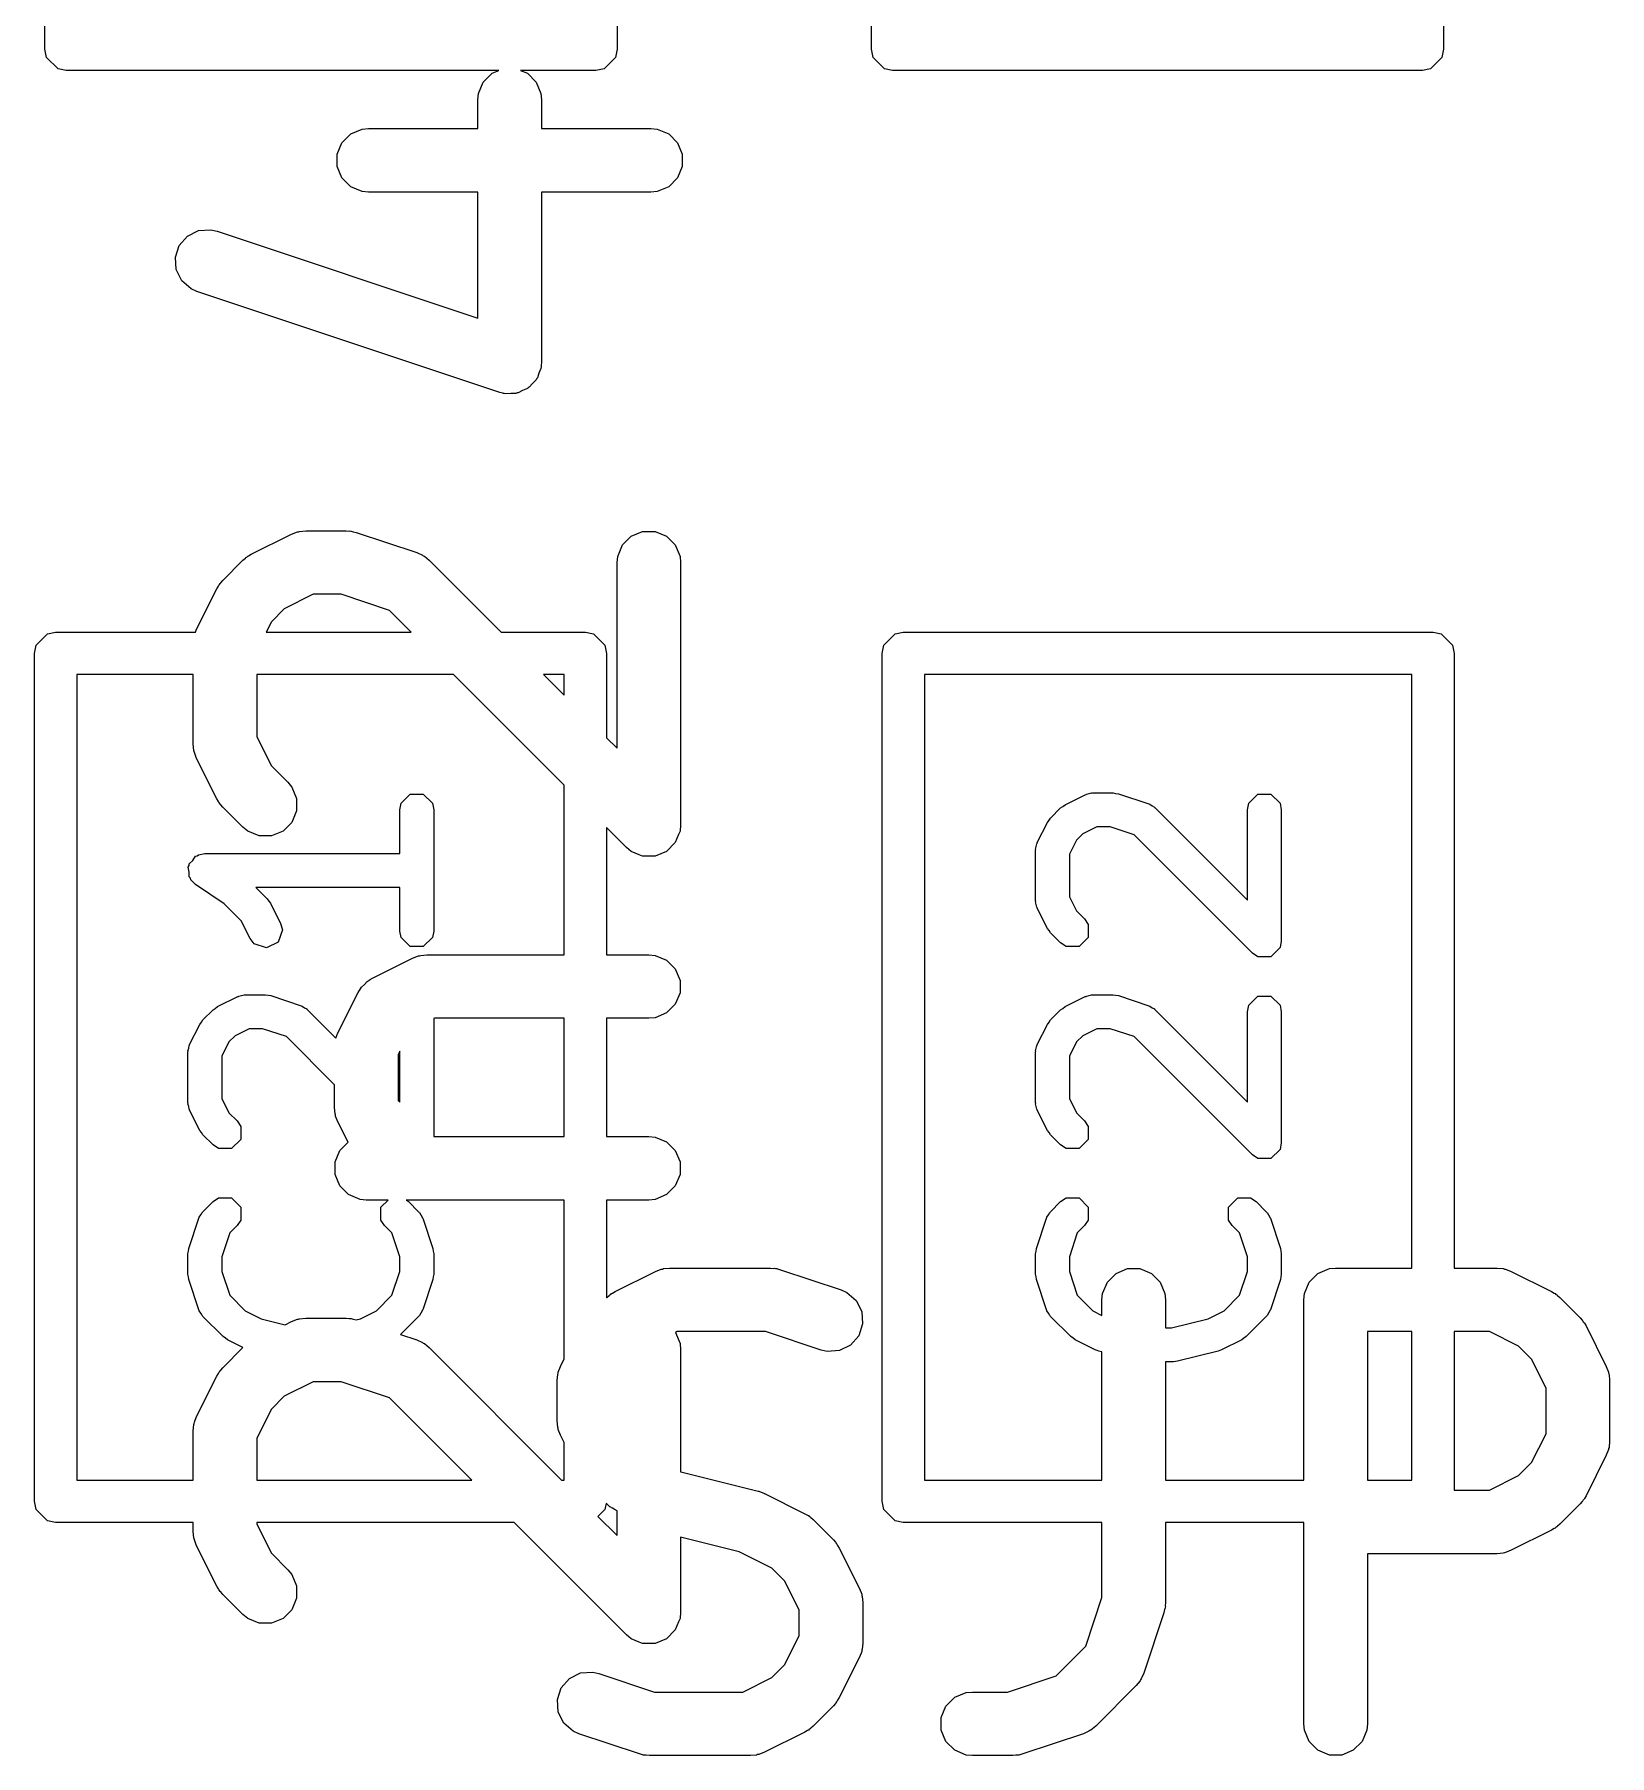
# Model space of a CAD drawing. Header units: inches. Extents: x 1.92 to 4.46, y -4.34 to -2.08.
# Drawn here: x 4.0089 to 4.1552, y -3.9106 to -3.7508 of the extents above; entities that cross this region are included whole.
import ezdxf

# ---------------------------------------------------------------- set-up
doc = ezdxf.new("R2010")
doc.units = ezdxf.units.IN
doc.header["$MEASUREMENT"] = 0
doc.layers.add('BLACK', color=250, linetype='CONTINUOUS')

msp = doc.modelspace()

# ---------------------------------------------------------------- linework, layer by layer
at = {"layer": 'BLACK', "linetype": 'CONTINUOUS'}
for p, q in [((4.00984, -3.75217), (4.00984, -3.67343)), ((4.08661, -3.75217), (4.08661, -3.67343)), ((4.13976, -3.67343), (4.13976, -3.75217)), ((4.06299, -3.7381), (4.06299, -3.75217)), ((4.00999, -3.75292), (4.00984, -3.75217)), ((4.01106, -3.75398), (4.00999, -3.75292)), ((4.06284, -3.75292), (4.06178, -3.75398)), ((4.06299, -3.75217), (4.06284, -3.75292)), ((4.08676, -3.75292), (4.08661, -3.75217)), ((4.08783, -3.75398), (4.08676, -3.75292)), ((4.13961, -3.75292), (4.13855, -3.75398)), ((4.13976, -3.75217), (4.13961, -3.75292)), ((4.01181, -3.75413), (4.01106, -3.75398)), ((4.05201, -3.75413), (4.01181, -3.75413)), ((4.05056, -3.75521), (4.05137, -3.7544)), ((4.05137, -3.7544), (4.05201, -3.75413)), ((4.06102, -3.75413), (4.05402, -3.75413)), ((4.05402, -3.75413), (4.05465, -3.7544)), ((4.05465, -3.7544), (4.05547, -3.75521)), ((4.06178, -3.75398), (4.06102, -3.75413)), ((4.08858, -3.75413), (4.08783, -3.75398)), ((4.1378, -3.75413), (4.08858, -3.75413)), ((4.13855, -3.75398), (4.1378, -3.75413)), ((4.05012, -3.75628), (4.05056, -3.75521)), ((4.05547, -3.75521), (4.05591, -3.75628)), ((4.05006, -3.75685), (4.05012, -3.75628)), ((4.05006, -3.75952), (4.05006, -3.75685)), ((4.05591, -3.75628), (4.05596, -3.75685)), ((4.05596, -3.75685), (4.05596, -3.75952)), ((4.03699, -3.7619), (4.03743, -3.76084)), ((4.03743, -3.76084), (4.03825, -3.76002)), ((4.03825, -3.76002), (4.03931, -3.75958)), ((4.03931, -3.75958), (4.03989, -3.75952)), ((4.03989, -3.75952), (4.05006, -3.75952)), ((4.05596, -3.75952), (4.06613, -3.75952)), ((4.06613, -3.75952), (4.06671, -3.75958)), ((4.06671, -3.75958), (4.06778, -3.76002)), ((4.06778, -3.76002), (4.06859, -3.76084)), ((4.06859, -3.76084), (4.06903, -3.7619)), ((4.03699, -3.76305), (4.03699, -3.7619)), ((4.06903, -3.7619), (4.06903, -3.76305)), ((4.03743, -3.76412), (4.03699, -3.76305)), ((4.03825, -3.76493), (4.03743, -3.76412)), ((4.06859, -3.76412), (4.06778, -3.76493)), ((4.06903, -3.76305), (4.06859, -3.76412)), ((4.03931, -3.76537), (4.03825, -3.76493)), ((4.03989, -3.76543), (4.03931, -3.76537)), ((4.05006, -3.76543), (4.03989, -3.76543)), ((4.05006, -3.77713), (4.05006, -3.76543)), ((4.06613, -3.76543), (4.05596, -3.76543)), ((4.05596, -3.76543), (4.05596, -3.78122)), ((4.06671, -3.76537), (4.06613, -3.76543)), ((4.06778, -3.76493), (4.06671, -3.76537)), ((4.02196, -3.77148), (4.02232, -3.77039)), ((4.02232, -3.77039), (4.02308, -3.76952)), ((4.02308, -3.76952), (4.02411, -3.769)), ((4.02411, -3.769), (4.02526, -3.76892)), ((4.02526, -3.76892), (4.02582, -3.76905)), ((4.02582, -3.76905), (4.05006, -3.77713)), ((4.02204, -3.77263), (4.02196, -3.77148)), ((4.02256, -3.77366), (4.02204, -3.77263)), ((4.02343, -3.77442), (4.02256, -3.77366)), ((4.02396, -3.77465), (4.02343, -3.77442)), ((4.05208, -3.78403), (4.02396, -3.77465)), ((4.05592, -3.78165), (4.05591, -3.7818)), ((4.05594, -3.78159), (4.05592, -3.78165)), ((4.05596, -3.78122), (4.05594, -3.78152)), ((4.05594, -3.78152), (4.05594, -3.78159)), ((4.05513, -3.7832), (4.05482, -3.78356)), ((4.05547, -3.78286), (4.05513, -3.7832)), ((4.05551, -3.78277), (4.05547, -3.78286)), ((4.05558, -3.78269), (4.05551, -3.78277)), ((4.05573, -3.78224), (4.05558, -3.78269)), ((4.05591, -3.7818), (4.05573, -3.78224)), ((4.05236, -3.78409), (4.05208, -3.78403)), ((4.05244, -3.78412), (4.05236, -3.78409)), ((4.05249, -3.78412), (4.05244, -3.78412)), ((4.05264, -3.78415), (4.05249, -3.78412)), ((4.05311, -3.78412), (4.05264, -3.78415)), ((4.05359, -3.78412), (4.05311, -3.78412)), ((4.05369, -3.78408), (4.05359, -3.78412)), ((4.05379, -3.78407), (4.05369, -3.78408)), ((4.05421, -3.78386), (4.05379, -3.78407)), ((4.05465, -3.78368), (4.05421, -3.78386)), ((4.05473, -3.7836), (4.05465, -3.78368)), ((4.05482, -3.78356), (4.05473, -3.7836)), ((4.029, -3.79906), (4.03275, -3.79719)), ((4.03275, -3.79719), (4.03329, -3.79698)), ((4.03329, -3.79698), (4.03339, -3.79698)), ((4.03339, -3.79698), (4.03349, -3.79694)), ((4.03349, -3.79694), (4.03407, -3.79688)), ((4.03407, -3.79688), (4.03782, -3.79688)), ((4.03782, -3.79688), (4.03811, -3.79691)), ((4.03811, -3.79691), (4.03819, -3.7969)), ((4.03819, -3.7969), (4.03829, -3.79692)), ((4.03829, -3.79692), (4.03839, -3.79694)), ((4.03839, -3.79694), (4.03846, -3.79697)), ((4.03846, -3.79697), (4.03875, -3.79703)), ((4.03875, -3.79703), (4.04437, -3.7989)), ((4.06348, -3.79819), (4.0643, -3.79738)), ((4.0643, -3.79738), (4.06536, -3.79694)), ((4.06536, -3.79694), (4.06651, -3.79694)), ((4.06651, -3.79694), (4.06758, -3.79738)), ((4.06758, -3.79738), (4.06839, -3.79819)), ((4.0286, -3.79932), (4.02868, -3.79925)), ((4.02868, -3.79925), (4.02875, -3.79922)), ((4.02875, -3.79922), (4.029, -3.79906)), ((4.04437, -3.7989), (4.0449, -3.79914)), ((4.0449, -3.79914), (4.04498, -3.79921)), ((4.04498, -3.79921), (4.04508, -3.79925)), ((4.04508, -3.79925), (4.04553, -3.79962)), ((4.06299, -3.79983), (4.06304, -3.79926)), ((4.06304, -3.79926), (4.06348, -3.79819)), ((4.06839, -3.79819), (4.06883, -3.79926)), ((4.06883, -3.79926), (4.06889, -3.79983)), ((4.02635, -3.80149), (4.02823, -3.79962)), ((4.02823, -3.79962), (4.02846, -3.79943)), ((4.02846, -3.79943), (4.02851, -3.79937)), ((4.02851, -3.79937), (4.0286, -3.79932)), ((4.04553, -3.79962), (4.05221, -3.8063)), ((4.06299, -3.81707), (4.06299, -3.79983)), ((4.06889, -3.79983), (4.06889, -3.8242)), ((4.02393, -3.80601), (4.0258, -3.80226)), ((4.0258, -3.80226), (4.02596, -3.80201)), ((4.02596, -3.80201), (4.02599, -3.80194)), ((4.02599, -3.80194), (4.02605, -3.80186)), ((4.02605, -3.80186), (4.02611, -3.80177)), ((4.02611, -3.80177), (4.02617, -3.80172)), ((4.02617, -3.80172), (4.02635, -3.80149)), ((4.03476, -3.80278), (4.03207, -3.80413)), ((4.03734, -3.80278), (4.03476, -3.80278)), ((4.04185, -3.80429), (4.03734, -3.80278)), ((4.03087, -3.80533), (4.03038, -3.8063)), ((4.03207, -3.80413), (4.03087, -3.80533)), ((4.04386, -3.8063), (4.04185, -3.80429)), ((4.00901, -3.80751), (4.01007, -3.80645)), ((4.01007, -3.80645), (4.01083, -3.8063)), ((4.01083, -3.8063), (4.02382, -3.8063)), ((4.02382, -3.8063), (4.02393, -3.80601)), ((4.03038, -3.8063), (4.04386, -3.8063)), ((4.05221, -3.8063), (4.06004, -3.8063)), ((4.06004, -3.8063), (4.06079, -3.80645)), ((4.06079, -3.80645), (4.06186, -3.80751)), ((4.08775, -3.80751), (4.08881, -3.80645)), ((4.08881, -3.80645), (4.08957, -3.8063)), ((4.08957, -3.8063), (4.13878, -3.8063)), ((4.13878, -3.8063), (4.13953, -3.80645)), ((4.13953, -3.80645), (4.1406, -3.80751)), ((4.00886, -3.80827), (4.00901, -3.80751)), ((4.00886, -3.88701), (4.00886, -3.80827)), ((4.06186, -3.80751), (4.06201, -3.80827)), ((4.06201, -3.80827), (4.06201, -3.8161)), ((4.0876, -3.80827), (4.08775, -3.80751)), ((4.0876, -3.88701), (4.0876, -3.80827)), ((4.1406, -3.80751), (4.14075, -3.80827)), ((4.14075, -3.80827), (4.14075, -3.86535)), ((4.02361, -3.81024), (4.0128, -3.81024)), ((4.0128, -3.81024), (4.0128, -3.88504)), ((4.02361, -3.8167), (4.02361, -3.81024)), ((4.02952, -3.81024), (4.02952, -3.81601)), ((4.04779, -3.81024), (4.02952, -3.81024)), ((4.05807, -3.82051), (4.04779, -3.81024)), ((4.05615, -3.81024), (4.05807, -3.81216)), ((4.05807, -3.81024), (4.05615, -3.81024)), ((4.05807, -3.81216), (4.05807, -3.81024)), ((4.09154, -3.81024), (4.09154, -3.88504)), ((4.13681, -3.81024), (4.09154, -3.81024)), ((4.13681, -3.86535), (4.13681, -3.81024)), ((4.02367, -3.81728), (4.02361, -3.8167)), ((4.02952, -3.81601), (4.03087, -3.8187)), ((4.06201, -3.8161), (4.06299, -3.81707)), ((4.02371, -3.81738), (4.02367, -3.81728)), ((4.02372, -3.81748), (4.02371, -3.81738)), ((4.02393, -3.81802), (4.02372, -3.81748)), ((4.0258, -3.82177), (4.02393, -3.81802)), ((4.03087, -3.8187), (4.03241, -3.82024)), ((4.03241, -3.82024), (4.03277, -3.82069)), ((4.03277, -3.82069), (4.03321, -3.82175)), ((4.04292, -3.82219), (4.04377, -3.82134)), ((4.04377, -3.82134), (4.04498, -3.82134)), ((4.04498, -3.82134), (4.04583, -3.82219)), ((4.05807, -3.83625), (4.05807, -3.82051)), ((4.1046, -3.82233), (4.10648, -3.82139)), ((4.10648, -3.82139), (4.10655, -3.82137)), ((4.10655, -3.82137), (4.10658, -3.82134)), ((4.10658, -3.82134), (4.10683, -3.82129)), ((4.10683, -3.82129), (4.10707, -3.82123)), ((4.10707, -3.82123), (4.1071, -3.82124)), ((4.1071, -3.82124), (4.10718, -3.82122)), ((4.10718, -3.82122), (4.10906, -3.82122)), ((4.10906, -3.82122), (4.1093, -3.82127)), ((4.1093, -3.82127), (4.10955, -3.8213)), ((4.10955, -3.8213), (4.11237, -3.82224)), ((4.12166, -3.82219), (4.12251, -3.82134)), ((4.12251, -3.82134), (4.12372, -3.82134)), ((4.12372, -3.82134), (4.12457, -3.82219)), ((4.02596, -3.82202), (4.0258, -3.82177)), ((4.02599, -3.82209), (4.02596, -3.82202)), ((4.02605, -3.82218), (4.02599, -3.82209)), ((4.02611, -3.82226), (4.02605, -3.82218)), ((4.02617, -3.82232), (4.02611, -3.82226)), ((4.02635, -3.82254), (4.02617, -3.82232)), ((4.02823, -3.82442), (4.02635, -3.82254)), ((4.03321, -3.8229), (4.03277, -3.82397)), ((4.03321, -3.82175), (4.03321, -3.8229)), ((4.0428, -3.8228), (4.04292, -3.82219)), ((4.0428, -3.82685), (4.0428, -3.8228)), ((4.04583, -3.82219), (4.04595, -3.8228)), ((4.04595, -3.8228), (4.04595, -3.83405)), ((4.10325, -3.82356), (4.10419, -3.82262)), ((4.10419, -3.82262), (4.1044, -3.82248)), ((4.1044, -3.82248), (4.1046, -3.82233)), ((4.11237, -3.82224), (4.11243, -3.82228)), ((4.11243, -3.82228), (4.11247, -3.82228)), ((4.11247, -3.82228), (4.11268, -3.82242)), ((4.11268, -3.82242), (4.1129, -3.82254)), ((4.1129, -3.82254), (4.11292, -3.82258)), ((4.11292, -3.82258), (4.11298, -3.82262)), ((4.11298, -3.82262), (4.12154, -3.83118)), ((4.12154, -3.8228), (4.12166, -3.82219)), ((4.12154, -3.83118), (4.12154, -3.8228)), ((4.12457, -3.82219), (4.12469, -3.8228)), ((4.12469, -3.8228), (4.12469, -3.83498)), ((4.02868, -3.82478), (4.02823, -3.82442)), ((4.02974, -3.82522), (4.02868, -3.82478)), ((4.03196, -3.82478), (4.03089, -3.82522)), ((4.03277, -3.82397), (4.03196, -3.82478)), ((4.06385, -3.82629), (4.06201, -3.82445)), ((4.06201, -3.82445), (4.06201, -3.83625)), ((4.06883, -3.82478), (4.0687, -3.82509)), ((4.06889, -3.8242), (4.06883, -3.82478)), ((4.10202, -3.82584), (4.10296, -3.82397)), ((4.10296, -3.82397), (4.10311, -3.82377)), ((4.10311, -3.82377), (4.10325, -3.82356)), ((4.10755, -3.82437), (4.10624, -3.82503)), ((4.1088, -3.82437), (4.10755, -3.82437)), ((4.11102, -3.82511), (4.1088, -3.82437)), ((4.03089, -3.82522), (4.02974, -3.82522)), ((4.0643, -3.82666), (4.06385, -3.82629)), ((4.06839, -3.82584), (4.06758, -3.82666)), ((4.0687, -3.82509), (4.06839, -3.82584)), ((4.10186, -3.82644), (4.10193, -3.82619)), ((4.10187, -3.82647), (4.10186, -3.82644)), ((4.10193, -3.82619), (4.10198, -3.82594)), ((4.10198, -3.82594), (4.102, -3.82592)), ((4.102, -3.82592), (4.10202, -3.82584)), ((4.10566, -3.8256), (4.10501, -3.82692)), ((4.10624, -3.82503), (4.10566, -3.8256)), ((4.122, -3.8361), (4.11102, -3.82511)), ((4.02315, -3.82812), (4.02324, -3.82798)), ((4.02324, -3.82782), (4.02356, -3.82749)), ((4.02324, -3.82798), (4.02324, -3.82782)), ((4.02356, -3.82749), (4.02381, -3.82711)), ((4.02381, -3.82711), (4.02397, -3.82708)), ((4.02397, -3.82708), (4.02409, -3.82697)), ((4.02409, -3.82697), (4.02469, -3.82685)), ((4.02469, -3.82685), (4.0428, -3.82685)), ((4.06505, -3.82697), (4.0643, -3.82666)), ((4.06536, -3.8271), (4.06505, -3.82697)), ((4.06651, -3.8271), (4.06536, -3.8271)), ((4.06536, -3.8271), (4.06536, -3.8271)), ((4.06758, -3.82666), (4.06651, -3.8271)), ((4.10186, -3.82655), (4.10187, -3.82647)), ((4.10186, -3.83123), (4.10186, -3.82655)), ((4.10501, -3.82692), (4.10501, -3.83086)), ((4.02324, -3.82857), (4.02315, -3.82812)), ((4.02324, -3.82902), (4.02324, -3.82857)), ((4.02335, -3.82914), (4.02324, -3.82902)), ((4.02338, -3.8293), (4.02335, -3.82914)), ((4.02382, -3.82973), (4.02338, -3.8293)), ((4.0265, -3.83152), (4.02382, -3.82973)), ((4.0428, -3.83), (4.02943, -3.83)), ((4.02943, -3.83), (4.03049, -3.83106)), ((4.03049, -3.83106), (4.03063, -3.83127)), ((4.0428, -3.83405), (4.0428, -3.83)), ((4.10187, -3.83131), (4.10186, -3.83123)), ((4.10501, -3.83086), (4.10566, -3.83218)), ((4.02808, -3.8331), (4.0265, -3.83152)), ((4.03063, -3.83127), (4.03079, -3.83147)), ((4.03079, -3.83147), (4.03172, -3.83334)), ((4.10186, -3.83135), (4.10187, -3.83131)), ((4.10193, -3.83159), (4.10186, -3.83135)), ((4.10198, -3.83184), (4.10193, -3.83159)), ((4.102, -3.83186), (4.10198, -3.83184)), ((4.10202, -3.83194), (4.102, -3.83186)), ((4.10296, -3.83381), (4.10202, -3.83194)), ((4.10566, -3.83218), (4.10642, -3.83293)), ((4.02891, -3.83475), (4.02808, -3.8331)), ((4.03189, -3.83393), (4.0315, -3.83508)), ((4.03172, -3.83334), (4.03189, -3.83393)), ((4.04292, -3.83465), (4.0428, -3.83405)), ((4.04595, -3.83405), (4.04583, -3.83465)), ((4.10311, -3.83401), (4.10296, -3.83381)), ((4.10325, -3.83422), (4.10311, -3.83401)), ((4.10419, -3.83516), (4.10325, -3.83422)), ((4.10642, -3.83293), (4.10676, -3.83344)), ((4.10676, -3.83344), (4.10676, -3.83465)), ((4.02928, -3.83524), (4.02891, -3.83475)), ((4.03043, -3.83562), (4.02928, -3.83524)), ((4.0315, -3.83508), (4.03043, -3.83562)), ((4.04377, -3.8355), (4.04292, -3.83465)), ((4.04498, -3.8355), (4.04377, -3.8355)), ((4.04583, -3.83465), (4.04498, -3.8355)), ((4.1047, -3.8355), (4.10419, -3.83516)), ((4.10591, -3.8355), (4.1047, -3.8355)), ((4.10676, -3.83465), (4.10591, -3.8355)), ((4.12457, -3.83559), (4.12372, -3.83644)), ((4.12469, -3.83498), (4.12457, -3.83559)), ((4.12457, -3.83559), (4.12457, -3.83559)), ((4.04025, -3.83844), (4.04399, -3.83656)), ((4.04399, -3.83656), (4.04454, -3.83635)), ((4.04454, -3.83635), (4.04464, -3.83635)), ((4.04464, -3.83635), (4.04474, -3.83631)), ((4.04474, -3.83631), (4.04532, -3.83625)), ((4.04532, -3.83625), (4.05807, -3.83625)), ((4.06201, -3.83625), (4.06594, -3.83625)), ((4.06594, -3.83625), (4.06651, -3.83631)), ((4.06651, -3.83631), (4.06758, -3.83675)), ((4.06758, -3.83675), (4.06839, -3.83756)), ((4.06839, -3.83756), (4.06883, -3.83863)), ((4.12251, -3.83644), (4.122, -3.8361)), ((4.12372, -3.83644), (4.12251, -3.83644)), ((4.12372, -3.83644), (4.12372, -3.83644)), ((4.03923, -3.83927), (4.03951, -3.83902)), ((4.03951, -3.83902), (4.03976, -3.83874)), ((4.03976, -3.83874), (4.04005, -3.83856)), ((4.04005, -3.83856), (4.0401, -3.83851)), ((4.0401, -3.83851), (4.04015, -3.8385)), ((4.04015, -3.8385), (4.04025, -3.83844)), ((4.06883, -3.83863), (4.06883, -3.83978)), ((4.02586, -3.84107), (4.02774, -3.84014)), ((4.02774, -3.84014), (4.02781, -3.84012)), ((4.02781, -3.84012), (4.02784, -3.84009)), ((4.02784, -3.84009), (4.02809, -3.84004)), ((4.02809, -3.84004), (4.02833, -3.83997)), ((4.02833, -3.83997), (4.02836, -3.83999)), ((4.02836, -3.83999), (4.02844, -3.83997)), ((4.02844, -3.83997), (4.03032, -3.83997)), ((4.03032, -3.83997), (4.03056, -3.84002)), ((4.03056, -3.84002), (4.03081, -3.84005)), ((4.03081, -3.84005), (4.03363, -3.84099)), ((4.03705, -3.84351), (4.03892, -3.83976)), ((4.03892, -3.83976), (4.03899, -3.83966)), ((4.03899, -3.83966), (4.039, -3.83961)), ((4.039, -3.83961), (4.03905, -3.83956)), ((4.03905, -3.83956), (4.03923, -3.83927)), ((4.06839, -3.84084), (4.06758, -3.84166)), ((4.06883, -3.83978), (4.06839, -3.84084)), ((4.1046, -3.84107), (4.10648, -3.84014)), ((4.10648, -3.84014), (4.10655, -3.84012)), ((4.10655, -3.84012), (4.10658, -3.84009)), ((4.10658, -3.84009), (4.10683, -3.84004)), ((4.10683, -3.84004), (4.10707, -3.83997)), ((4.10707, -3.83997), (4.1071, -3.83999)), ((4.1071, -3.83999), (4.10718, -3.83997)), ((4.10718, -3.83997), (4.10906, -3.83997)), ((4.10906, -3.83997), (4.1093, -3.84002)), ((4.1093, -3.84002), (4.10955, -3.84005)), ((4.10955, -3.84005), (4.11237, -3.84099)), ((4.12166, -3.84094), (4.12251, -3.84009)), ((4.12251, -3.84009), (4.12372, -3.84009)), ((4.12372, -3.84009), (4.12457, -3.84094)), ((4.02437, -3.84252), (4.02451, -3.84231)), ((4.02451, -3.84231), (4.02545, -3.84137)), ((4.02545, -3.84137), (4.02566, -3.84123)), ((4.02566, -3.84123), (4.02586, -3.84107)), ((4.03363, -3.84099), (4.03369, -3.84103)), ((4.03369, -3.84103), (4.03373, -3.84103)), ((4.03373, -3.84103), (4.03394, -3.84117)), ((4.03394, -3.84117), (4.03416, -3.84129)), ((4.03416, -3.84129), (4.03418, -3.84132)), ((4.03418, -3.84132), (4.03424, -3.84137)), ((4.03424, -3.84137), (4.03686, -3.84399)), ((4.04601, -3.84215), (4.04595, -3.84218)), ((4.04595, -3.84218), (4.04595, -3.85312)), ((4.05807, -3.84215), (4.04601, -3.84215)), ((4.05807, -3.85312), (4.05807, -3.84215)), ((4.06594, -3.84215), (4.06201, -3.84215)), ((4.06201, -3.84215), (4.06201, -3.85312)), ((4.06651, -3.8421), (4.06594, -3.84215)), ((4.06758, -3.84166), (4.06651, -3.8421)), ((4.10311, -3.84252), (4.10325, -3.84231)), ((4.10325, -3.84231), (4.10419, -3.84137)), ((4.10419, -3.84137), (4.1044, -3.84123)), ((4.1044, -3.84123), (4.1046, -3.84107)), ((4.11237, -3.84099), (4.11243, -3.84103)), ((4.11243, -3.84103), (4.11247, -3.84103)), ((4.11247, -3.84103), (4.11268, -3.84117)), ((4.11268, -3.84117), (4.1129, -3.84129)), ((4.1129, -3.84129), (4.11292, -3.84132)), ((4.11292, -3.84132), (4.11298, -3.84137)), ((4.11298, -3.84137), (4.12154, -3.84993)), ((4.12154, -3.84154), (4.12166, -3.84094)), ((4.12154, -3.84993), (4.12154, -3.84154)), ((4.12457, -3.84094), (4.12469, -3.84154)), ((4.12469, -3.84154), (4.12469, -3.85373)), ((4.02328, -3.84459), (4.02422, -3.84272)), ((4.02422, -3.84272), (4.02437, -3.84252)), ((4.0275, -3.84378), (4.02692, -3.84435)), ((4.02881, -3.84312), (4.0275, -3.84378)), ((4.03006, -3.84312), (4.02881, -3.84312)), ((4.03228, -3.84386), (4.03006, -3.84312)), ((4.03674, -3.84832), (4.03228, -3.84386)), ((4.03686, -3.84399), (4.03705, -3.84351)), ((4.10202, -3.84459), (4.10296, -3.84272)), ((4.10296, -3.84272), (4.10311, -3.84252)), ((4.10624, -3.84378), (4.10566, -3.84435)), ((4.10755, -3.84312), (4.10624, -3.84378)), ((4.1088, -3.84312), (4.10755, -3.84312)), ((4.11102, -3.84386), (4.1088, -3.84312)), ((4.122, -3.85484), (4.11102, -3.84386)), ((4.02312, -3.84518), (4.02319, -3.84494)), ((4.02313, -3.84522), (4.02312, -3.84518)), ((4.02312, -3.84529), (4.02313, -3.84522)), ((4.02312, -3.84998), (4.02312, -3.84529)), ((4.02319, -3.84494), (4.02324, -3.84469)), ((4.02324, -3.84469), (4.02326, -3.84467)), ((4.02326, -3.84467), (4.02328, -3.84459)), ((4.02692, -3.84435), (4.02627, -3.84567)), ((4.0428, -3.84521), (4.04264, -3.84552)), ((4.04264, -3.84552), (4.04264, -3.84975)), ((4.0428, -3.84993), (4.0428, -3.84521)), ((4.10186, -3.84518), (4.10193, -3.84494)), ((4.10187, -3.84522), (4.10186, -3.84518)), ((4.10186, -3.84529), (4.10187, -3.84522)), ((4.10186, -3.84998), (4.10186, -3.84529)), ((4.10193, -3.84494), (4.10198, -3.84469)), ((4.10198, -3.84469), (4.102, -3.84467)), ((4.102, -3.84467), (4.10202, -3.84459)), ((4.10566, -3.84435), (4.10501, -3.84567)), ((4.02627, -3.84567), (4.02627, -3.84961)), ((4.10501, -3.84567), (4.10501, -3.84961)), ((4.03674, -3.85045), (4.03674, -3.84832)), ((4.02313, -3.85006), (4.02312, -3.84998)), ((4.02312, -3.85009), (4.02313, -3.85006)), ((4.02319, -3.85034), (4.02312, -3.85009)), ((4.02324, -3.85058), (4.02319, -3.85034)), ((4.02627, -3.84961), (4.02692, -3.85092)), ((4.04264, -3.84975), (4.04266, -3.84979)), ((4.04266, -3.84979), (4.0428, -3.84993)), ((4.10187, -3.85006), (4.10186, -3.84998)), ((4.10186, -3.85009), (4.10187, -3.85006)), ((4.10193, -3.85034), (4.10186, -3.85009)), ((4.10198, -3.85058), (4.10193, -3.85034)), ((4.10501, -3.84961), (4.10566, -3.85092)), ((4.02326, -3.85061), (4.02324, -3.85058)), ((4.02328, -3.85069), (4.02326, -3.85061)), ((4.02422, -3.85256), (4.02328, -3.85069)), ((4.02692, -3.85092), (4.02768, -3.85168)), ((4.02768, -3.85168), (4.02802, -3.85219)), ((4.03679, -3.85103), (4.03674, -3.85045)), ((4.03684, -3.85112), (4.03679, -3.85103)), ((4.03684, -3.85123), (4.03684, -3.85112)), ((4.03705, -3.85177), (4.03684, -3.85123)), ((4.038, -3.85367), (4.03705, -3.85177)), ((4.102, -3.85061), (4.10198, -3.85058)), ((4.10202, -3.85069), (4.102, -3.85061)), ((4.10296, -3.85256), (4.10202, -3.85069)), ((4.10566, -3.85092), (4.10642, -3.85168)), ((4.10642, -3.85168), (4.10676, -3.85219)), ((4.02437, -3.85276), (4.02422, -3.85256)), ((4.02451, -3.85297), (4.02437, -3.85276)), ((4.02545, -3.85391), (4.02451, -3.85297)), ((4.02802, -3.8534), (4.02717, -3.85425)), ((4.02802, -3.85219), (4.02802, -3.8534)), ((4.04595, -3.85312), (4.05807, -3.85312)), ((4.06201, -3.85312), (4.06594, -3.85312)), ((4.06594, -3.85312), (4.06651, -3.85318)), ((4.06651, -3.85318), (4.06758, -3.85362)), ((4.06758, -3.85362), (4.06839, -3.85443)), ((4.10311, -3.85276), (4.10296, -3.85256)), ((4.10325, -3.85297), (4.10311, -3.85276)), ((4.10419, -3.85391), (4.10325, -3.85297)), ((4.10676, -3.8534), (4.10591, -3.85425)), ((4.10676, -3.85219), (4.10676, -3.8534)), ((4.02596, -3.85425), (4.02545, -3.85391)), ((4.02717, -3.85425), (4.02596, -3.85425)), ((4.03679, -3.8555), (4.03724, -3.85443)), ((4.03724, -3.85443), (4.038, -3.85367)), ((4.06839, -3.85443), (4.06883, -3.8555)), ((4.1047, -3.85425), (4.10419, -3.85391)), ((4.10591, -3.85425), (4.1047, -3.85425)), ((4.12251, -3.85519), (4.122, -3.85484)), ((4.12372, -3.85519), (4.12251, -3.85519)), ((4.12457, -3.85433), (4.12372, -3.85519)), ((4.12372, -3.85519), (4.12372, -3.85519)), ((4.12469, -3.85373), (4.12457, -3.85433)), ((4.12457, -3.85433), (4.12457, -3.85433)), ((4.03679, -3.85665), (4.03679, -3.8555)), ((4.03724, -3.85771), (4.03679, -3.85665)), ((4.06883, -3.85665), (4.06839, -3.85771)), ((4.06883, -3.8555), (4.06883, -3.85665)), ((4.03805, -3.85853), (4.03724, -3.85771)), ((4.06839, -3.85771), (4.06758, -3.85853)), ((4.02451, -3.86012), (4.02545, -3.85918)), ((4.02545, -3.85918), (4.02596, -3.85884)), ((4.02596, -3.85884), (4.02717, -3.85884)), ((4.02717, -3.85884), (4.02802, -3.85969)), ((4.02802, -3.85969), (4.02802, -3.8609)), ((4.03911, -3.85897), (4.03805, -3.85853)), ((4.03969, -3.85903), (4.03911, -3.85897)), ((4.04171, -3.85903), (4.03969, -3.85903)), ((4.04105, -3.85969), (4.04171, -3.85903)), ((4.04105, -3.8609), (4.04105, -3.85969)), ((4.04339, -3.85903), (4.04361, -3.85918)), ((4.05807, -3.85903), (4.04339, -3.85903)), ((4.04361, -3.85918), (4.04455, -3.86012)), ((4.05807, -3.87379), (4.05807, -3.85903)), ((4.06594, -3.85903), (4.06201, -3.85903)), ((4.06201, -3.85903), (4.06201, -3.86811)), ((4.06651, -3.85897), (4.06594, -3.85903)), ((4.06758, -3.85853), (4.06651, -3.85897)), ((4.10325, -3.86012), (4.10419, -3.85918)), ((4.10419, -3.85918), (4.1047, -3.85884)), ((4.1047, -3.85884), (4.10591, -3.85884)), ((4.10591, -3.85884), (4.10676, -3.85969)), ((4.10676, -3.85969), (4.10676, -3.8609)), ((4.11979, -3.85969), (4.12064, -3.85884)), ((4.11979, -3.8609), (4.11979, -3.85969)), ((4.12064, -3.85884), (4.12184, -3.85884)), ((4.12184, -3.85884), (4.12235, -3.85918)), ((4.12235, -3.85918), (4.12329, -3.86012)), ((4.0232, -3.86354), (4.02413, -3.86073)), ((4.02413, -3.86073), (4.02417, -3.86066)), ((4.02417, -3.86063), (4.02431, -3.86042)), ((4.02417, -3.86066), (4.02417, -3.86063)), ((4.02431, -3.86042), (4.02444, -3.8602)), ((4.02444, -3.8602), (4.02447, -3.86018)), ((4.02447, -3.86018), (4.02451, -3.86012)), ((4.02768, -3.86141), (4.027, -3.86208)), ((4.02802, -3.8609), (4.02768, -3.86141)), ((4.04139, -3.86141), (4.04105, -3.8609)), ((4.04206, -3.86208), (4.04139, -3.86141)), ((4.04455, -3.86012), (4.0446, -3.86018)), ((4.0446, -3.86018), (4.04463, -3.8602)), ((4.04463, -3.8602), (4.04475, -3.86042)), ((4.04475, -3.86042), (4.04489, -3.86063)), ((4.04489, -3.86063), (4.04489, -3.86066)), ((4.04489, -3.86066), (4.04493, -3.86073)), ((4.04493, -3.86073), (4.04587, -3.86354)), ((4.10194, -3.86354), (4.10287, -3.86073)), ((4.10287, -3.86073), (4.10291, -3.86066)), ((4.10291, -3.86063), (4.10305, -3.86042)), ((4.10291, -3.86066), (4.10291, -3.86063)), ((4.10305, -3.86042), (4.10318, -3.8602)), ((4.10318, -3.8602), (4.10321, -3.86018)), ((4.10321, -3.86018), (4.10325, -3.86012)), ((4.10642, -3.86141), (4.10574, -3.86208)), ((4.10676, -3.8609), (4.10642, -3.86141)), ((4.12013, -3.86141), (4.11979, -3.8609)), ((4.1208, -3.86208), (4.12013, -3.86141)), ((4.12329, -3.86012), (4.12334, -3.86018)), ((4.12334, -3.86018), (4.12337, -3.8602)), ((4.12337, -3.8602), (4.12349, -3.86042)), ((4.12349, -3.86042), (4.12363, -3.86063)), ((4.12363, -3.86063), (4.12363, -3.86066)), ((4.12363, -3.86066), (4.12367, -3.86073)), ((4.12367, -3.86073), (4.12461, -3.86354)), ((4.027, -3.86208), (4.02627, -3.8643)), ((4.0428, -3.8643), (4.04206, -3.86208)), ((4.10574, -3.86208), (4.10501, -3.8643)), ((4.12154, -3.8643), (4.1208, -3.86208)), ((4.02312, -3.86404), (4.02317, -3.86379)), ((4.02312, -3.86592), (4.02312, -3.86404)), ((4.02317, -3.86379), (4.0232, -3.86354)), ((4.02627, -3.8643), (4.02627, -3.86566)), ((4.0428, -3.86566), (4.0428, -3.8643)), ((4.04587, -3.86354), (4.0459, -3.86379)), ((4.0459, -3.86379), (4.04595, -3.86404)), ((4.04595, -3.86404), (4.04595, -3.86592)), ((4.10186, -3.86404), (4.10191, -3.86379)), ((4.10186, -3.86592), (4.10186, -3.86404)), ((4.10191, -3.86379), (4.10194, -3.86354)), ((4.10501, -3.8643), (4.10501, -3.86566)), ((4.12154, -3.86566), (4.12154, -3.8643)), ((4.12461, -3.86354), (4.12464, -3.86379)), ((4.12464, -3.86379), (4.12469, -3.86404)), ((4.12469, -3.86404), (4.12469, -3.86592)), ((4.02317, -3.86616), (4.02312, -3.86592)), ((4.0232, -3.86641), (4.02317, -3.86616)), ((4.02413, -3.86923), (4.0232, -3.86641)), ((4.02627, -3.86566), (4.027, -3.86788)), ((4.04206, -3.86788), (4.0428, -3.86566)), ((4.04587, -3.86641), (4.04493, -3.86923)), ((4.0459, -3.86616), (4.04587, -3.86641)), ((4.04595, -3.86592), (4.0459, -3.86616)), ((4.0628, -3.86753), (4.06655, -3.86566)), ((4.06655, -3.86566), (4.06709, -3.86545)), ((4.06709, -3.86545), (4.06719, -3.86544)), ((4.06719, -3.86544), (4.06729, -3.8654)), ((4.06729, -3.8654), (4.06787, -3.86535)), ((4.06787, -3.86535), (4.07724, -3.86535)), ((4.07724, -3.86535), (4.07753, -3.86538)), ((4.07753, -3.86538), (4.07761, -3.86537)), ((4.07761, -3.86537), (4.07771, -3.86539)), ((4.07771, -3.86539), (4.07782, -3.8654)), ((4.07782, -3.8654), (4.07789, -3.86543)), ((4.07789, -3.86543), (4.07817, -3.8655)), ((4.07817, -3.8655), (4.0838, -3.86737)), ((4.10191, -3.86616), (4.10186, -3.86592)), ((4.10194, -3.86641), (4.10191, -3.86616)), ((4.10287, -3.86923), (4.10194, -3.86641)), ((4.10501, -3.86566), (4.10574, -3.86788)), ((4.10853, -3.86666), (4.10935, -3.86584)), ((4.10935, -3.86584), (4.11041, -3.8654)), ((4.11041, -3.8654), (4.11156, -3.8654)), ((4.11156, -3.8654), (4.11263, -3.86584)), ((4.11263, -3.86584), (4.11344, -3.86666)), ((4.1208, -3.86788), (4.12154, -3.86566)), ((4.12461, -3.86641), (4.12367, -3.86923)), ((4.12464, -3.86616), (4.12461, -3.86641)), ((4.12469, -3.86592), (4.12464, -3.86616)), ((4.12728, -3.86666), (4.12809, -3.86584)), ((4.12809, -3.86584), (4.12916, -3.8654)), ((4.12916, -3.8654), (4.12973, -3.86535)), ((4.12973, -3.86535), (4.13681, -3.86535)), ((4.14075, -3.86535), (4.14473, -3.86535)), ((4.14473, -3.86535), (4.14531, -3.8654)), ((4.14531, -3.8654), (4.14541, -3.86544)), ((4.14541, -3.86544), (4.14551, -3.86545)), ((4.14551, -3.86545), (4.14605, -3.86566)), ((4.14605, -3.86566), (4.1498, -3.86753)), ((4.027, -3.86788), (4.02844, -3.86931)), ((4.04063, -3.86931), (4.04206, -3.86788)), ((4.06203, -3.86809), (4.06226, -3.8679)), ((4.06226, -3.8679), (4.06231, -3.86784)), ((4.06231, -3.86784), (4.0624, -3.86779)), ((4.0624, -3.86779), (4.06248, -3.86772)), ((4.06248, -3.86772), (4.06255, -3.86769)), ((4.06255, -3.86769), (4.0628, -3.86753)), ((4.0838, -3.86737), (4.08433, -3.86761)), ((4.08433, -3.86761), (4.0852, -3.86836)), ((4.10574, -3.86788), (4.10718, -3.86931)), ((4.10803, -3.8683), (4.10809, -3.86772)), ((4.10809, -3.86772), (4.10853, -3.86666)), ((4.11344, -3.86666), (4.11388, -3.86772)), ((4.11388, -3.86772), (4.11394, -3.8683)), ((4.11937, -3.86931), (4.1208, -3.86788)), ((4.12678, -3.8683), (4.12684, -3.86772)), ((4.12684, -3.86772), (4.12728, -3.86666)), ((4.1498, -3.86753), (4.15005, -3.86769)), ((4.15005, -3.86769), (4.15012, -3.86772)), ((4.15012, -3.86772), (4.1502, -3.86779)), ((4.1502, -3.86779), (4.15029, -3.86784)), ((4.15029, -3.86784), (4.15034, -3.8679)), ((4.15034, -3.8679), (4.15057, -3.86809)), ((4.02417, -3.8693), (4.02413, -3.86923)), ((4.02417, -3.86933), (4.02417, -3.8693)), ((4.02431, -3.86954), (4.02417, -3.86933)), ((4.02444, -3.86976), (4.02431, -3.86954)), ((4.02844, -3.86931), (4.02993, -3.87006)), ((4.03914, -3.87006), (4.04063, -3.86931)), ((4.04475, -3.86954), (4.04463, -3.86976)), ((4.04489, -3.86933), (4.04475, -3.86954)), ((4.04493, -3.86923), (4.04489, -3.8693)), ((4.04489, -3.8693), (4.04489, -3.86933)), ((4.06201, -3.86811), (4.06203, -3.86809)), ((4.0852, -3.86836), (4.08571, -3.86939)), ((4.08571, -3.86939), (4.08579, -3.87054)), ((4.10291, -3.8693), (4.10287, -3.86923)), ((4.10291, -3.86933), (4.10291, -3.8693)), ((4.10305, -3.86954), (4.10291, -3.86933)), ((4.10318, -3.86976), (4.10305, -3.86954)), ((4.10718, -3.86931), (4.10803, -3.86974)), ((4.10803, -3.86974), (4.10803, -3.8683)), ((4.11394, -3.8683), (4.11394, -3.8709)), ((4.11788, -3.87006), (4.11937, -3.86931)), ((4.12349, -3.86954), (4.12337, -3.86976)), ((4.12363, -3.86933), (4.12349, -3.86954)), ((4.12367, -3.86923), (4.12363, -3.8693)), ((4.12363, -3.8693), (4.12363, -3.86933)), ((4.12678, -3.88504), (4.12678, -3.8683)), ((4.15057, -3.86809), (4.15244, -3.86996)), ((4.02447, -3.86978), (4.02444, -3.86976)), ((4.02451, -3.86984), (4.02447, -3.86978)), ((4.02639, -3.87172), (4.02451, -3.86984)), ((4.02993, -3.87006), (4.03214, -3.87061)), ((4.03214, -3.87061), (4.03275, -3.87031)), ((4.03275, -3.87031), (4.03329, -3.8701)), ((4.03329, -3.8701), (4.03339, -3.87009)), ((4.03339, -3.87009), (4.03349, -3.87005)), ((4.03349, -3.87005), (4.03407, -3.86999)), ((4.03407, -3.86999), (4.03782, -3.86999)), ((4.03782, -3.86999), (4.03811, -3.87002)), ((4.03811, -3.87002), (4.03819, -3.87002)), ((4.03819, -3.87002), (4.03829, -3.87004)), ((4.03829, -3.87004), (4.03839, -3.87005)), ((4.03839, -3.87005), (4.03846, -3.87008)), ((4.03846, -3.87008), (4.03875, -3.87015)), ((4.03875, -3.87015), (4.03876, -3.87015)), ((4.03876, -3.87015), (4.03914, -3.87006)), ((4.04455, -3.86984), (4.04287, -3.87152)), ((4.0446, -3.86978), (4.04455, -3.86984)), ((4.04463, -3.86976), (4.0446, -3.86978)), ((4.08579, -3.87054), (4.08543, -3.87164)), ((4.10321, -3.86978), (4.10318, -3.86976)), ((4.10325, -3.86984), (4.10321, -3.86978)), ((4.10513, -3.87172), (4.10325, -3.86984)), ((4.11394, -3.8709), (4.11449, -3.8709)), ((4.11449, -3.8709), (4.11788, -3.87006)), ((4.12329, -3.86984), (4.12142, -3.87172)), ((4.12334, -3.86978), (4.12329, -3.86984)), ((4.12337, -3.86976), (4.12334, -3.86978)), ((4.15244, -3.86996), (4.15263, -3.87019)), ((4.15263, -3.87019), (4.15269, -3.87024)), ((4.15269, -3.87024), (4.15274, -3.87033)), ((4.15274, -3.87033), (4.15281, -3.87041)), ((4.15281, -3.87041), (4.15284, -3.87048)), ((4.15284, -3.87048), (4.153, -3.87073)), ((4.153, -3.87073), (4.15487, -3.87448)), ((4.02635, -3.87461), (4.02823, -3.87273)), ((4.0266, -3.87186), (4.02639, -3.87172)), ((4.0268, -3.87201), (4.0266, -3.87186)), ((4.02823, -3.87273), (4.0268, -3.87201)), ((4.02823, -3.87273), (4.02823, -3.87273)), ((4.04287, -3.87152), (4.04437, -3.87202)), ((4.04437, -3.87202), (4.0449, -3.87226)), ((4.0449, -3.87226), (4.04498, -3.87233)), ((4.04498, -3.87233), (4.04508, -3.87237)), ((4.04508, -3.87237), (4.04553, -3.87273)), ((4.04553, -3.87273), (4.05783, -3.88504)), ((4.06856, -3.87125), (4.0684, -3.87133)), ((4.0684, -3.87133), (4.06883, -3.87237)), ((4.07676, -3.87125), (4.06856, -3.87125)), ((4.06883, -3.87237), (4.06889, -3.87295)), ((4.08193, -3.87298), (4.07676, -3.87125)), ((4.08467, -3.87251), (4.08364, -3.87302)), ((4.08543, -3.87164), (4.08467, -3.87251)), ((4.10534, -3.87186), (4.10513, -3.87172)), ((4.10554, -3.87201), (4.10534, -3.87186)), ((4.10741, -3.87295), (4.10554, -3.87201)), ((4.12101, -3.87201), (4.11913, -3.87295)), ((4.12121, -3.87186), (4.12101, -3.87201)), ((4.12142, -3.87172), (4.12121, -3.87186)), ((4.13681, -3.87125), (4.13269, -3.87125)), ((4.13269, -3.87125), (4.13269, -3.88504)), ((4.13681, -3.88504), (4.13681, -3.87125)), ((4.14403, -3.87125), (4.14075, -3.87125)), ((4.14075, -3.87125), (4.14075, -3.88597)), ((4.14673, -3.8726), (4.14403, -3.87125)), ((4.14793, -3.8738), (4.14673, -3.8726)), ((4.05773, -3.87448), (4.05807, -3.87379)), ((4.06889, -3.87295), (4.06889, -3.88426)), ((4.0825, -3.8731), (4.08193, -3.87298)), ((4.08364, -3.87302), (4.0825, -3.8731)), ((4.10758, -3.873), (4.10741, -3.87295)), ((4.10774, -3.87307), (4.10758, -3.873)), ((4.10803, -3.87314), (4.10774, -3.87307)), ((4.10803, -3.88504), (4.10803, -3.87314)), ((4.11468, -3.87405), (4.11394, -3.87405)), ((4.11394, -3.87405), (4.11394, -3.88504)), ((4.11487, -3.87402), (4.11468, -3.87405)), ((4.11506, -3.87401), (4.11487, -3.87402)), ((4.11881, -3.87307), (4.11506, -3.87401)), ((4.11897, -3.873), (4.11881, -3.87307)), ((4.11913, -3.87295), (4.11897, -3.873)), ((4.14928, -3.8765), (4.14793, -3.8738)), ((4.02393, -3.87913), (4.0258, -3.87538)), ((4.0258, -3.87538), (4.02596, -3.87513)), ((4.02596, -3.87513), (4.02599, -3.87506)), ((4.02599, -3.87506), (4.02605, -3.87498)), ((4.02605, -3.87498), (4.02611, -3.87489)), ((4.02611, -3.87489), (4.02617, -3.87484)), ((4.02617, -3.87484), (4.02635, -3.87461)), ((4.03476, -3.8759), (4.03207, -3.87725)), ((4.03734, -3.8759), (4.03476, -3.8759)), ((4.04185, -3.8774), (4.03734, -3.8759)), ((4.05741, -3.8758), (4.05747, -3.87522)), ((4.05741, -3.87955), (4.05741, -3.8758)), ((4.05747, -3.87522), (4.05751, -3.87512)), ((4.05751, -3.87512), (4.05752, -3.87502)), ((4.05752, -3.87502), (4.05773, -3.87448)), ((4.15487, -3.87448), (4.15508, -3.87502)), ((4.15508, -3.87502), (4.15509, -3.87512)), ((4.15509, -3.87512), (4.15513, -3.87522)), ((4.15513, -3.87522), (4.15518, -3.8758)), ((4.15518, -3.8758), (4.15518, -3.88142)), ((4.03207, -3.87725), (4.03087, -3.87845)), ((4.04948, -3.88504), (4.04185, -3.8774)), ((4.14928, -3.88073), (4.14928, -3.8765)), ((4.02372, -3.87967), (4.02393, -3.87913)), ((4.03087, -3.87845), (4.02952, -3.88114)), ((4.02361, -3.88045), (4.02367, -3.87987)), ((4.02361, -3.88504), (4.02361, -3.88045)), ((4.02367, -3.87987), (4.02371, -3.87977)), ((4.02371, -3.87977), (4.02372, -3.87967)), ((4.05747, -3.88012), (4.05741, -3.87955)), ((4.05751, -3.88022), (4.05747, -3.88012)), ((4.05752, -3.88033), (4.05751, -3.88022)), ((4.05773, -3.88087), (4.05752, -3.88033)), ((4.14793, -3.88342), (4.14928, -3.88073)), ((4.02952, -3.88114), (4.02952, -3.88504)), ((4.05807, -3.88156), (4.05773, -3.88087)), ((4.05807, -3.88504), (4.05807, -3.88156)), ((4.15508, -3.8822), (4.15487, -3.88274)), ((4.15509, -3.8821), (4.15508, -3.8822)), ((4.15513, -3.882), (4.15509, -3.8821)), ((4.15518, -3.88142), (4.15513, -3.882)), ((4.14673, -3.88462), (4.14793, -3.88342)), ((4.15487, -3.88274), (4.153, -3.88649)), ((4.0128, -3.88504), (4.02361, -3.88504)), ((4.02952, -3.88504), (4.04948, -3.88504)), ((4.05783, -3.88504), (4.05807, -3.88504)), ((4.06889, -3.88426), (4.0689, -3.88426)), ((4.0689, -3.88426), (4.07608, -3.88606)), ((4.09154, -3.88504), (4.10803, -3.88504)), ((4.11394, -3.88504), (4.12678, -3.88504)), ((4.13269, -3.88504), (4.13681, -3.88504)), ((4.14403, -3.88597), (4.14673, -3.88462)), ((4.00901, -3.88776), (4.00886, -3.88701)), ((4.07608, -3.88606), (4.07612, -3.88607)), ((4.07612, -3.88607), (4.07615, -3.88607)), ((4.07615, -3.88607), (4.07638, -3.88617)), ((4.07638, -3.88617), (4.07663, -3.88625)), ((4.07663, -3.88625), (4.07664, -3.88627)), ((4.07664, -3.88627), (4.07669, -3.88628)), ((4.07669, -3.88628), (4.08044, -3.88816)), ((4.08775, -3.88776), (4.0876, -3.88701)), ((4.14075, -3.88597), (4.14403, -3.88597)), ((4.15263, -3.88703), (4.15244, -3.88726)), ((4.15269, -3.88698), (4.15263, -3.88703)), ((4.15274, -3.88689), (4.15269, -3.88698)), ((4.15281, -3.88681), (4.15274, -3.88689)), ((4.15284, -3.88674), (4.15281, -3.88681)), ((4.153, -3.88649), (4.15284, -3.88674)), ((4.01007, -3.88883), (4.00901, -3.88776)), ((4.06186, -3.88776), (4.06121, -3.88841)), ((4.06121, -3.88841), (4.06299, -3.89019)), ((4.06197, -3.8872), (4.06186, -3.88776)), ((4.06203, -3.88726), (4.06197, -3.8872)), ((4.06226, -3.88745), (4.06203, -3.88726)), ((4.06231, -3.88751), (4.06226, -3.88745)), ((4.0624, -3.88756), (4.06231, -3.88751)), ((4.06248, -3.88763), (4.0624, -3.88756)), ((4.06255, -3.88766), (4.06248, -3.88763)), ((4.0628, -3.88781), (4.06255, -3.88766)), ((4.06299, -3.88791), (4.0628, -3.88781)), ((4.06299, -3.89019), (4.06299, -3.88791)), ((4.08044, -3.88816), (4.08068, -3.88831)), ((4.08068, -3.88831), (4.08076, -3.88834)), ((4.08076, -3.88834), (4.08084, -3.88841)), ((4.08084, -3.88841), (4.08093, -3.88846)), ((4.08093, -3.88846), (4.08098, -3.88852)), ((4.08098, -3.88852), (4.0812, -3.88871)), ((4.0812, -3.88871), (4.08308, -3.89058)), ((4.08881, -3.88883), (4.08775, -3.88776)), ((4.15244, -3.88726), (4.15057, -3.88914)), ((4.01083, -3.88898), (4.01007, -3.88883)), ((4.02361, -3.88898), (4.01083, -3.88898)), ((4.02361, -3.88982), (4.02361, -3.88898)), ((4.02367, -3.8904), (4.02361, -3.88982)), ((4.05342, -3.88898), (4.02952, -3.88898)), ((4.02952, -3.88898), (4.02952, -3.88912)), ((4.02952, -3.88912), (4.03087, -3.89182)), ((4.06385, -3.89941), (4.05342, -3.88898)), ((4.07433, -3.89171), (4.06889, -3.89035)), ((4.06889, -3.89035), (4.06889, -3.89732)), ((4.08957, -3.88898), (4.08881, -3.88883)), ((4.10803, -3.88898), (4.08957, -3.88898)), ((4.10803, -3.89594), (4.10803, -3.88898)), ((4.12678, -3.88898), (4.11394, -3.88898)), ((4.11394, -3.88898), (4.11394, -3.89642)), ((4.12678, -3.90767), (4.12678, -3.88898)), ((4.1498, -3.88969), (4.14605, -3.89156)), ((4.15005, -3.88953), (4.1498, -3.88969)), ((4.15012, -3.8895), (4.15005, -3.88953)), ((4.1502, -3.88944), (4.15012, -3.8895)), ((4.15029, -3.88938), (4.1502, -3.88944)), ((4.15034, -3.88932), (4.15029, -3.88938)), ((4.15057, -3.88914), (4.15034, -3.88932)), ((4.02371, -3.89049), (4.02367, -3.8904)), ((4.02372, -3.8906), (4.02371, -3.89049)), ((4.02393, -3.89114), (4.02372, -3.8906)), ((4.0258, -3.89489), (4.02393, -3.89114)), ((4.03087, -3.89182), (4.03241, -3.89336)), ((4.07737, -3.89322), (4.07433, -3.89171)), ((4.08308, -3.89058), (4.08326, -3.89081)), ((4.08326, -3.89081), (4.08332, -3.89086)), ((4.08332, -3.89086), (4.08338, -3.89095)), ((4.08338, -3.89095), (4.08344, -3.89103)), ((4.08344, -3.89103), (4.08347, -3.8911)), ((4.08347, -3.8911), (4.08363, -3.89135)), ((4.08363, -3.89135), (4.08551, -3.8951)), ((4.14473, -3.89188), (4.13269, -3.89188)), ((4.13269, -3.89188), (4.13269, -3.90767)), ((4.14531, -3.89182), (4.14473, -3.89188)), ((4.14541, -3.89178), (4.14531, -3.89182)), ((4.14551, -3.89177), (4.14541, -3.89178)), ((4.14605, -3.89156), (4.14551, -3.89177)), ((4.03241, -3.89336), (4.03277, -3.8938)), ((4.07856, -3.89442), (4.07737, -3.89322)), ((4.02596, -3.89514), (4.0258, -3.89489)), ((4.02599, -3.89521), (4.02596, -3.89514)), ((4.03277, -3.8938), (4.03321, -3.89487)), ((4.03321, -3.89487), (4.03321, -3.89602)), ((4.07991, -3.89712), (4.07856, -3.89442)), ((4.08551, -3.8951), (4.08571, -3.89564)), ((4.02605, -3.89529), (4.02599, -3.89521)), ((4.02611, -3.89538), (4.02605, -3.89529)), ((4.02617, -3.89543), (4.02611, -3.89538)), ((4.02635, -3.89566), (4.02617, -3.89543)), ((4.02823, -3.89753), (4.02635, -3.89566)), ((4.03321, -3.89602), (4.03277, -3.89708)), ((4.08571, -3.89564), (4.08572, -3.89575)), ((4.08572, -3.89575), (4.08576, -3.89585)), ((4.08576, -3.89585), (4.08582, -3.89642)), ((4.08582, -3.89642), (4.08582, -3.90017)), ((4.10653, -3.90045), (4.10803, -3.89594)), ((4.11394, -3.89642), (4.11391, -3.89671)), ((4.11391, -3.89671), (4.11392, -3.89679)), ((4.02868, -3.8979), (4.02823, -3.89753)), ((4.02974, -3.89834), (4.02868, -3.8979)), ((4.03089, -3.89834), (4.02974, -3.89834)), ((4.03196, -3.8979), (4.03089, -3.89834)), ((4.03277, -3.89708), (4.03196, -3.8979)), ((4.0687, -3.89821), (4.06839, -3.89896)), ((4.06883, -3.8979), (4.0687, -3.89821)), ((4.06889, -3.89732), (4.06883, -3.8979)), ((4.07991, -3.89947), (4.07991, -3.89712)), ((4.11379, -3.89736), (4.11191, -3.90298)), ((4.11385, -3.89707), (4.11379, -3.89736)), ((4.11388, -3.897), (4.11385, -3.89707)), ((4.11389, -3.89689), (4.11388, -3.897)), ((4.11392, -3.89679), (4.11389, -3.89689)), ((4.0643, -3.89977), (4.06385, -3.89941)), ((4.06505, -3.90009), (4.0643, -3.89977)), ((4.06758, -3.89977), (4.06651, -3.90022)), ((4.06839, -3.89896), (4.06758, -3.89977)), ((4.07856, -3.90217), (4.07991, -3.89947)), ((4.06536, -3.90022), (4.06505, -3.90009)), ((4.06651, -3.90022), (4.06536, -3.90022)), ((4.06536, -3.90022), (4.06536, -3.90022)), ((4.08551, -3.90149), (4.08363, -3.90524)), ((4.08571, -3.90095), (4.08551, -3.90149)), ((4.08572, -3.90084), (4.08571, -3.90095)), ((4.08576, -3.90075), (4.08572, -3.90084)), ((4.08582, -3.90017), (4.08576, -3.90075)), ((4.10377, -3.90321), (4.10653, -3.90045)), ((4.05856, -3.90346), (4.05959, -3.90295)), ((4.05959, -3.90295), (4.06074, -3.90287)), ((4.06074, -3.90287), (4.0613, -3.90299)), ((4.0613, -3.90299), (4.06647, -3.90472)), ((4.07737, -3.90337), (4.07856, -3.90217)), ((4.11191, -3.90298), (4.11168, -3.90351)), ((4.05744, -3.90543), (4.0578, -3.90433)), ((4.0578, -3.90433), (4.05856, -3.90346)), ((4.06647, -3.90472), (4.07467, -3.90472)), ((4.07467, -3.90472), (4.07737, -3.90337)), ((4.09435, -3.90521), (4.09541, -3.90477)), ((4.09541, -3.90477), (4.09599, -3.90472)), ((4.09599, -3.90472), (4.09926, -3.90472)), ((4.09926, -3.90472), (4.10377, -3.90321)), ((4.1112, -3.90413), (4.10745, -3.90788)), ((4.11157, -3.90369), (4.1112, -3.90413)), ((4.11161, -3.90359), (4.11157, -3.90369)), ((4.11168, -3.90351), (4.11161, -3.90359)), ((4.05752, -3.90658), (4.05744, -3.90543)), ((4.08308, -3.90601), (4.0812, -3.90788)), ((4.08326, -3.90578), (4.08308, -3.90601)), ((4.08332, -3.90573), (4.08326, -3.90578)), ((4.08338, -3.90564), (4.08332, -3.90573)), ((4.08344, -3.90556), (4.08338, -3.90564)), ((4.08347, -3.90549), (4.08344, -3.90556)), ((4.08363, -3.90524), (4.08347, -3.90549)), ((4.09309, -3.90709), (4.09353, -3.90603)), ((4.09353, -3.90603), (4.09435, -3.90521)), ((4.05803, -3.90761), (4.05752, -3.90658)), ((4.05891, -3.90836), (4.05803, -3.90761)), ((4.0812, -3.90788), (4.08098, -3.90807)), ((4.09309, -3.90825), (4.09309, -3.90709)), ((4.10745, -3.90788), (4.107, -3.90825)), ((4.12684, -3.90825), (4.12678, -3.90767)), ((4.13269, -3.90767), (4.13263, -3.90825)), ((4.05943, -3.9086), (4.05891, -3.90836)), ((4.06506, -3.91047), (4.05943, -3.9086)), ((4.08044, -3.90844), (4.07669, -3.91031)), ((4.08068, -3.90828), (4.08044, -3.90844)), ((4.08076, -3.90825), (4.08068, -3.90828)), ((4.08084, -3.90818), (4.08076, -3.90825)), ((4.08093, -3.90813), (4.08084, -3.90818)), ((4.08098, -3.90807), (4.08093, -3.90813)), ((4.09353, -3.90931), (4.09309, -3.90825)), ((4.09435, -3.91013), (4.09353, -3.90931)), ((4.1063, -3.9086), (4.10067, -3.91047)), ((4.10682, -3.90836), (4.1063, -3.9086)), ((4.1069, -3.90829), (4.10682, -3.90836)), ((4.107, -3.90825), (4.1069, -3.90829)), ((4.12728, -3.90931), (4.12684, -3.90825)), ((4.12809, -3.91013), (4.12728, -3.90931)), ((4.13219, -3.90931), (4.13137, -3.91013)), ((4.13263, -3.90825), (4.13219, -3.90931)), ((4.06534, -3.91054), (4.06506, -3.91047)), ((4.06542, -3.91057), (4.06534, -3.91054)), ((4.06552, -3.91058), (4.06542, -3.91057)), ((4.06562, -3.9106), (4.06552, -3.91058)), ((4.0657, -3.91059), (4.06562, -3.9106)), ((4.06599, -3.91062), (4.0657, -3.91059)), ((4.07537, -3.91062), (4.06599, -3.91062)), ((4.07594, -3.91057), (4.07537, -3.91062)), ((4.07604, -3.91053), (4.07594, -3.91057)), ((4.07615, -3.91052), (4.07604, -3.91053)), ((4.07669, -3.91031), (4.07615, -3.91052)), ((4.09541, -3.91057), (4.09435, -3.91013)), ((4.09599, -3.91062), (4.09541, -3.91057)), ((4.09974, -3.91062), (4.09599, -3.91062)), ((4.10003, -3.91059), (4.09974, -3.91062)), ((4.10011, -3.9106), (4.10003, -3.91059)), ((4.10021, -3.91058), (4.10011, -3.9106)), ((4.10031, -3.91057), (4.10021, -3.91058)), ((4.10039, -3.91054), (4.10031, -3.91057)), ((4.10067, -3.91047), (4.10039, -3.91054)), ((4.12916, -3.91057), (4.12809, -3.91013)), ((4.13031, -3.91057), (4.12916, -3.91057)), ((4.13137, -3.91013), (4.13031, -3.91057))]:
    msp.add_line(p, q, dxfattribs=at)

doc.saveas('drawing.dxf')
